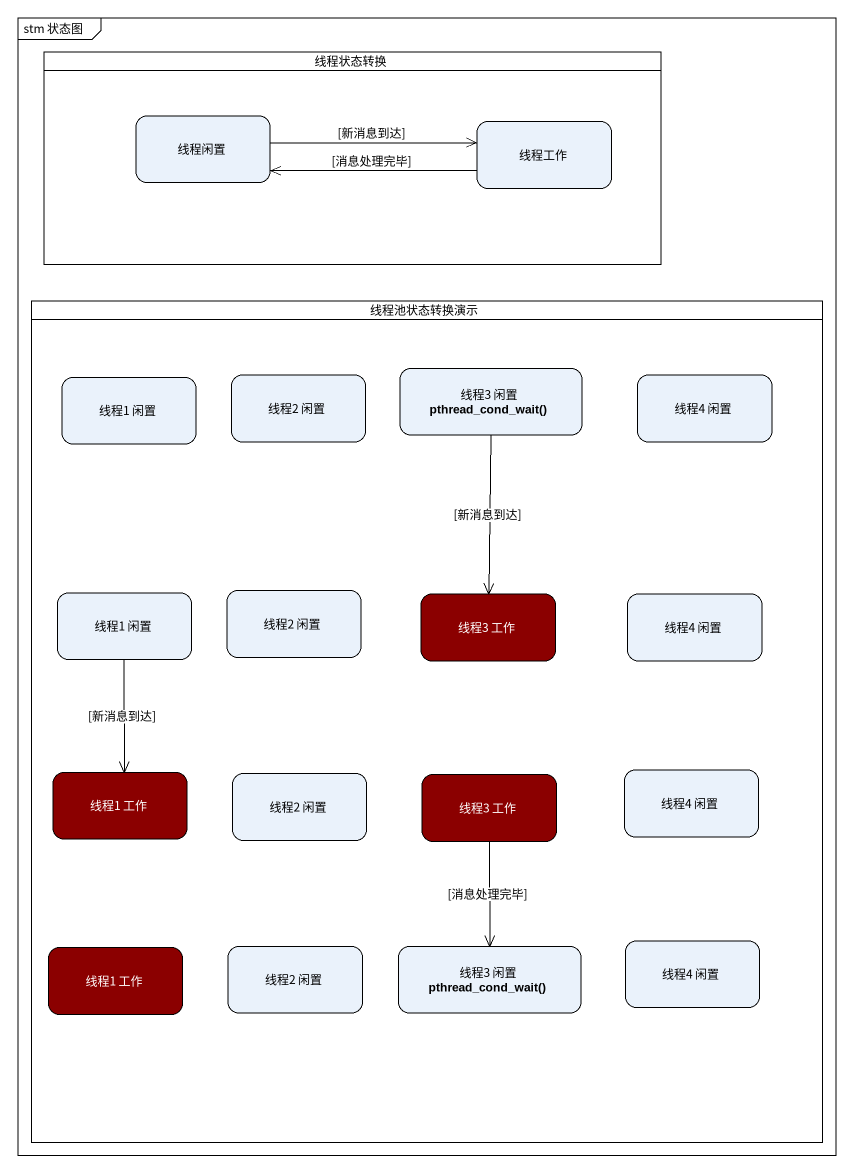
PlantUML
@startuml
mainframe stm 状态图
hide empty description
state 线程状态转换 <<partition>> {
  state 线程闲置
  state 线程工作
}
state 线程池状态转换演示 <<partition>> {
  state "线程2 闲置" as 线程2_闲置
  state "线程3 闲置 pthread_cond_wait()" as 线程3_闲置_pthread_cond_wait
  state "线程4 闲置" as 线程4_闲置
  state "线程1 闲置" as 线程1_闲置
  state "线程1 闲置" as 线程1_闲置_2
  state "线程2 闲置" as 线程2_闲置_2
  state "线程3 工作" as 线程3_工作 #8B0000
  state "线程4 闲置" as 线程4_闲置_2
  state "线程1 工作" as 线程1_工作 #8B0000
  state "线程2 闲置" as 线程2_闲置_3
  state "线程3 工作" as 线程3_工作_2 #8B0000
  state "线程4 闲置" as 线程4_闲置_3
  state "线程1 工作" as 线程1_工作_2 #8B0000
  state "线程2 闲置" as 线程2_闲置_4
  state "线程3 闲置 pthread_cond_wait()" as 线程3_闲置_pthread_cond_wait_2
  state "线程4 闲置" as 线程4_闲置_4
}
线程闲置 -right-> 线程工作 : [新消息到达]
线程工作 -left-> 线程闲置 : [消息处理完毕]
线程3_闲置_pthread_cond_wait --> 线程3_工作 : [新消息到达]
线程1_闲置_2 --> 线程1_工作 : [新消息到达]
线程3_工作_2 --> 线程3_闲置_pthread_cond_wait_2 : [消息处理完毕]
@enduml
